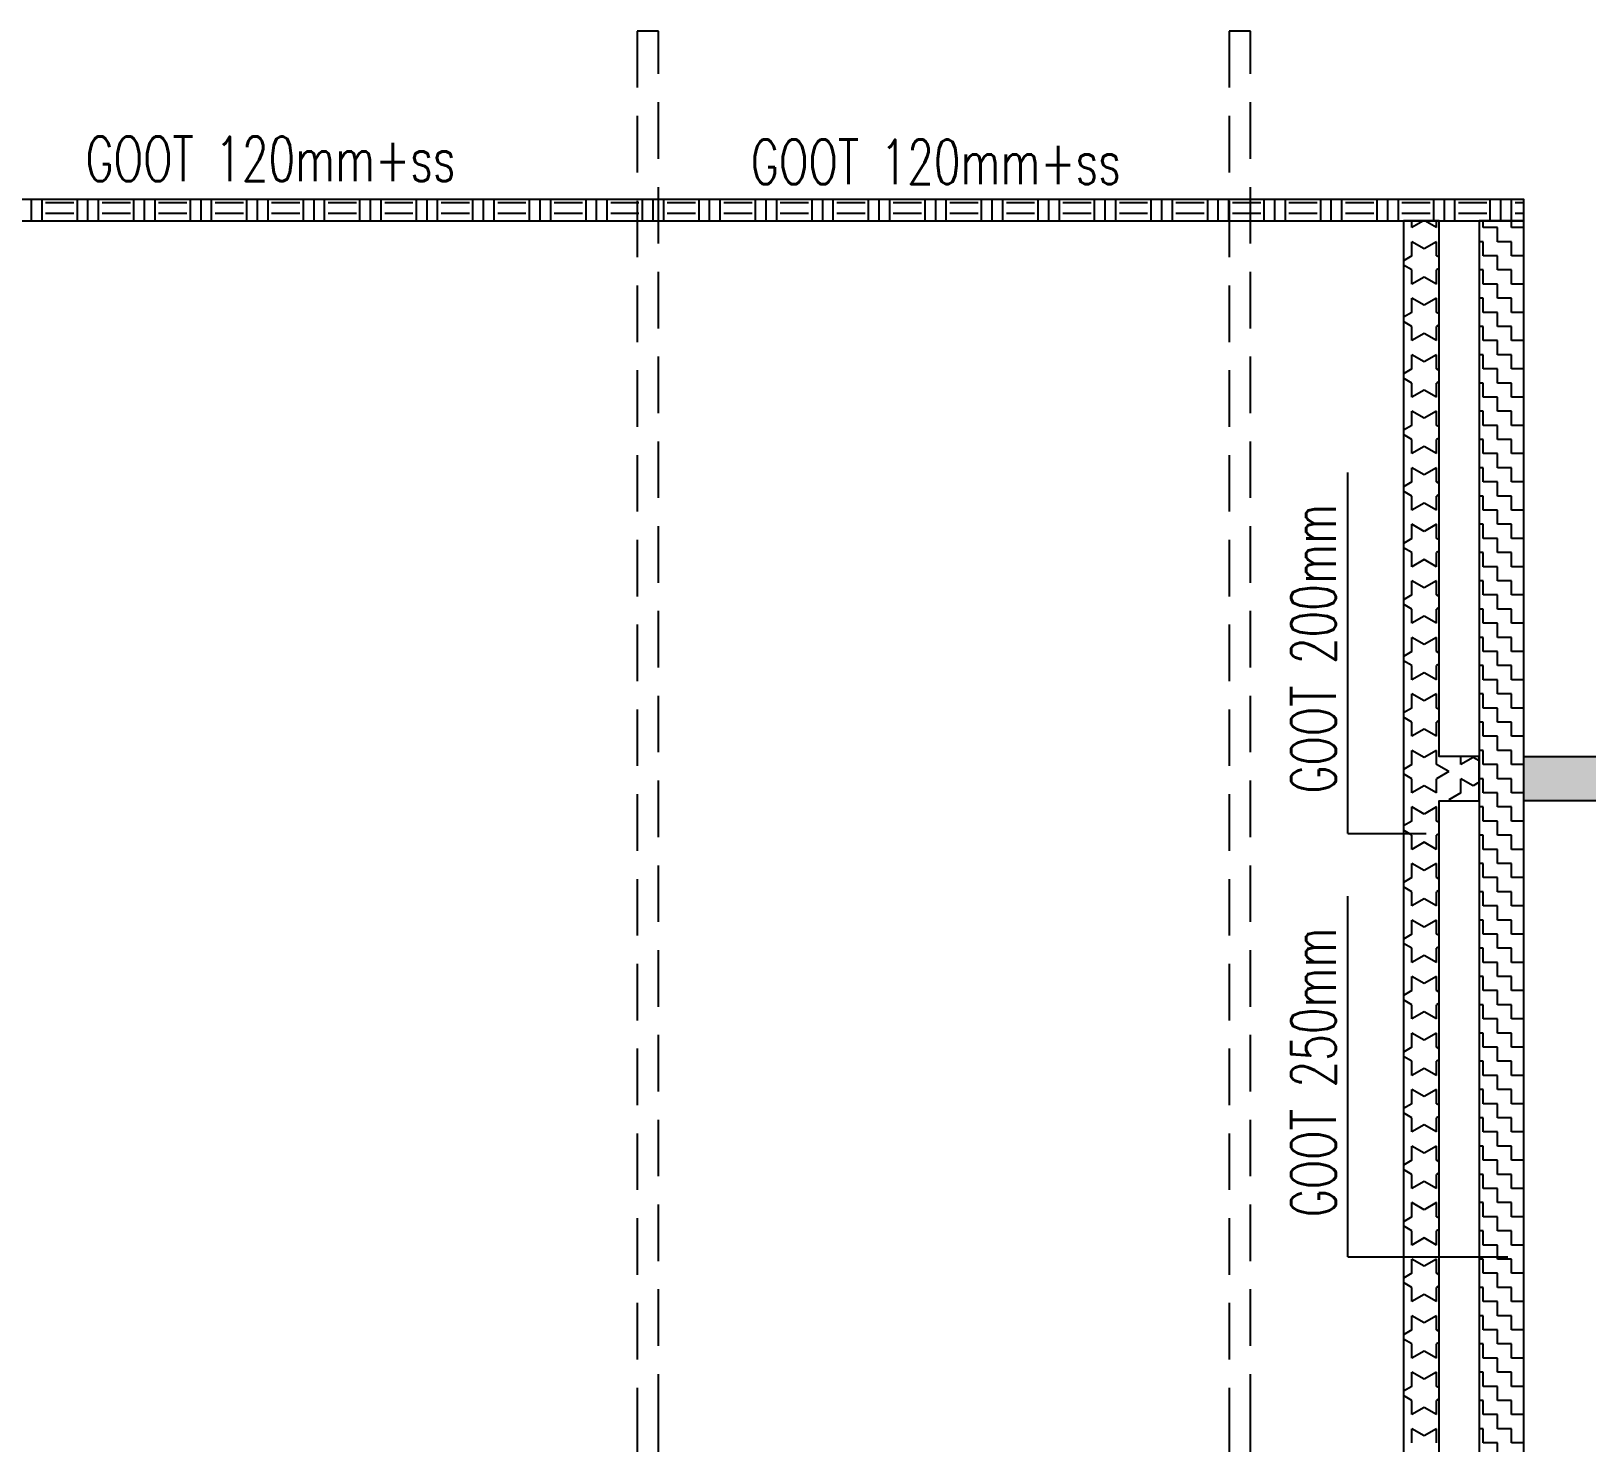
# Model space of a CAD drawing. Header units: millimetres. Extents: x -3262 to 112658, y 0 to 217318.
# Drawn here: x 52595 to 61335, y 67091 to 75021 of the extents above; entities that cross this region are included whole.
import ezdxf

# ---------------------------------------------------------------- set-up
doc = ezdxf.new("R2010")
doc.units = ezdxf.units.MM
doc.header["$LTSCALE"] = 100
doc.linetypes.add('HIDDEN2', pattern=[4.7625, 3.175, -1.5875])
doc.layers.add('EL6131--_ENERGIEBEDR (1996)', color=2, linetype='Continuous')
doc.styles.add('ROMANS', font='ROMANS', dxfattribs={"width": 0.7})

# ---------------------------------------------------------------- blocks, each defined once
blk = doc.blocks.new('*X82')
at = {"color": 0}
for p, q in [((49091.5, 24665.8), (49211.5, 24665.8)), ((49091.5, 24606.2), (49211.5, 24606.2)), ((49133.1, 24427.7), (49133.1, 24586.4)), ((49192.7, 24427.7), (49192.7, 24586.4)), ((49091.5, 24407.8), (49211.5, 24407.8)), ((49091.5, 24348.3), (49211.5, 24348.3)), ((49091.5, 24288.8), (49211.5, 24288.8)), ((49133.1, 24110.2), (49133.1, 24268.9)), ((49192.7, 24110.2), (49192.7, 24268.9)), ((49091.5, 24090.3), (49211.5, 24090.3)), ((49091.5, 24030.8), (49211.5, 24030.8)), ((49091.5, 23971.2), (49211.5, 23971.2)), ((49133.1, 23792.7), (49133.1, 23951.4)), ((49192.7, 23792.7), (49192.7, 23951.4)), ((49091.5, 23772.8), (49211.5, 23772.8)), ((49091.5, 23713.3), (49211.5, 23713.3)), ((49091.5, 23653.8), (49211.5, 23653.8)), ((49133.1, 23475.2), (49133.1, 23633.9)), ((49192.7, 23475.2), (49192.7, 23633.9)), ((49091.5, 23455.3), (49211.5, 23455.3)), ((49091.5, 23395.8), (49211.5, 23395.8)), ((49091.5, 23336.2), (49211.5, 23336.2)), ((49133.1, 23157.7), (49133.1, 23316.4)), ((49192.7, 23157.7), (49192.7, 23316.4)), ((49091.5, 23137.8), (49211.5, 23137.8)), ((49091.5, 23078.3), (49211.5, 23078.3)), ((49091.5, 23018.8), (49211.5, 23018.8)), ((49133.1, 22840.2), (49133.1, 22998.9)), ((49192.7, 22840.2), (49192.7, 22998.9)), ((49091.5, 22820.3), (49211.5, 22820.3)), ((49091.5, 22760.8), (49211.5, 22760.8)), ((49091.5, 22701.2), (49211.5, 22701.2)), ((49133.1, 22522.7), (49133.1, 22681.4)), ((49192.7, 22522.7), (49192.7, 22681.4)), ((49091.5, 22502.8), (49211.5, 22502.8)), ((49091.5, 22443.3), (49211.5, 22443.3)), ((49091.5, 22383.8), (49211.5, 22383.8)), ((49133.1, 22205.2), (49133.1, 22363.9)), ((49192.7, 22205.2), (49192.7, 22363.9)), ((49091.5, 22185.3), (49211.5, 22185.3)), ((49091.5, 22125.8), (49211.5, 22125.8)), ((49091.5, 22066.2), (49211.5, 22066.2)), ((49133.1, 21887.7), (49133.1, 22046.4)), ((49192.7, 21887.7), (49192.7, 22046.4)), ((49091.5, 21867.8), (49211.5, 21867.8)), ((49091.5, 21808.3), (49211.5, 21808.3)), ((49091.5, 21748.8), (49211.5, 21748.8)), ((49133.1, 21570.2), (49133.1, 21728.9)), ((49192.7, 21570.2), (49192.7, 21728.9)), ((49091.5, 21550.3), (49211.5, 21550.3)), ((49091.5, 21490.8), (49211.5, 21490.8)), ((49091.5, 21431.2), (49211.5, 21431.2)), ((49133.1, 21252.7), (49133.1, 21411.4)), ((49192.7, 21252.7), (49192.7, 21411.4)), ((49091.5, 21232.8), (49211.5, 21232.8)), ((49091.5, 21173.3), (49211.5, 21173.3)), ((49091.5, 21113.8), (49211.5, 21113.8)), ((49133.1, 20935.2), (49133.1, 21093.9)), ((49192.7, 20935.2), (49192.7, 21093.9)), ((49091.5, 20915.3), (49211.5, 20915.3)), ((49091.5, 20855.8), (49211.5, 20855.8)), ((49091.5, 20796.2), (49211.5, 20796.2)), ((49133.1, 20617.7), (49133.1, 20776.4)), ((49192.7, 20617.7), (49192.7, 20776.4)), ((49091.5, 20597.8), (49211.5, 20597.8)), ((49091.5, 20538.3), (49211.5, 20538.3)), ((49091.5, 20478.8), (49211.5, 20478.8)), ((49133.1, 20300.2), (49133.1, 20458.9)), ((49192.7, 20300.2), (49192.7, 20458.9)), ((49091.5, 20280.3), (49211.5, 20280.3)), ((49091.5, 20220.8), (49211.5, 20220.8)), ((49091.5, 20161.2), (49211.5, 20161.2)), ((49133.1, 19982.7), (49133.1, 20141.4)), ((49192.7, 19982.7), (49192.7, 20141.4)), ((49091.5, 19962.8), (49211.5, 19962.8)), ((49091.5, 19903.3), (49211.5, 19903.3)), ((49091.5, 19843.8), (49211.5, 19843.8)), ((49133.1, 19665.2), (49133.1, 19823.9)), ((49192.7, 19665.2), (49192.7, 19823.9)), ((49091.5, 19645.3), (49211.5, 19645.3)), ((49091.5, 19585.8), (49211.5, 19585.8)), ((49091.5, 19526.2), (49211.5, 19526.2)), ((49133.1, 19347.7), (49133.1, 19506.4)), ((49192.7, 19347.7), (49192.7, 19506.4)), ((49091.5, 19327.8), (49211.5, 19327.8)), ((49091.5, 19268.3), (49211.5, 19268.3)), ((49091.5, 19208.8), (49211.5, 19208.8)), ((49133.1, 19030.2), (49133.1, 19188.9)), ((49192.7, 19030.2), (49192.7, 19188.9)), ((49091.5, 19010.3), (49211.5, 19010.3)), ((49091.5, 18950.8), (49211.5, 18950.8)), ((49091.5, 18891.2), (49211.5, 18891.2)), ((49133.1, 18712.7), (49133.1, 18871.4)), ((49192.7, 18712.7), (49192.7, 18871.4)), ((49091.5, 18692.8), (49211.5, 18692.8)), ((49091.5, 18633.3), (49211.5, 18633.3)), ((49091.5, 18573.8), (49211.5, 18573.8)), ((49133.1, 18395.2), (49133.1, 18553.9)), ((49192.7, 18395.2), (49192.7, 18553.9)), ((49091.5, 18375.3), (49211.5, 18375.3)), ((49091.5, 18315.8), (49211.5, 18315.8)), ((49091.5, 18256.2), (49211.5, 18256.2)), ((49133.1, 18077.7), (49133.1, 18236.4)), ((49192.7, 18077.7), (49192.7, 18236.4)), ((49091.5, 18057.8), (49211.5, 18057.8)), ((49091.5, 17998.3), (49211.5, 17998.3)), ((49091.5, 17938.8), (49211.5, 17938.8)), ((49133.1, 17760.2), (49133.1, 17918.9)), ((49192.7, 17760.2), (49192.7, 17918.9)), ((49091.5, 17740.3), (49211.5, 17740.3)), ((49091.5, 17680.8), (49211.5, 17680.8)), ((49091.5, 17621.2), (49211.5, 17621.2)), ((49133.1, 17442.7), (49133.1, 17601.4)), ((49192.7, 17442.7), (49192.7, 17601.4)), ((49091.5, 17422.8), (49211.5, 17422.8)), ((49091.5, 17363.3), (49211.5, 17363.3)), ((49091.5, 17303.8), (49211.5, 17303.8)), ((49133.1, 17125.2), (49133.1, 17283.9)), ((49192.7, 17125.2), (49192.7, 17283.9)), ((49091.5, 17105.3), (49211.5, 17105.3)), ((49091.5, 17045.8), (49211.5, 17045.8)), ((49091.5, 16986.2), (49211.5, 16986.2)), ((49133.1, 16807.7), (49133.1, 16966.4)), ((49192.7, 16807.7), (49192.7, 16966.4)), ((49091.5, 16787.8), (49211.5, 16787.8)), ((49091.5, 16728.3), (49211.5, 16728.3)), ((49091.5, 16668.8), (49211.5, 16668.8)), ((49133.1, 16490.2), (49133.1, 16648.9)), ((49192.7, 16490.2), (49192.7, 16648.9)), ((49091.5, 16470.3), (49211.5, 16470.3)), ((49091.5, 16410.8), (49211.5, 16410.8)), ((49091.5, 16351.2), (49211.5, 16351.2)), ((49133.1, 16282.4), (49133.1, 16331.4)), ((49192.7, 16282.4), (49192.7, 16331.4))]:
    blk.add_line(p, q, dxfattribs=at)
blk = doc.blocks.new('*X91')
at = {"color": 0}
for p, q in [((42465.6, 16910.2), (42493.2, 16958)), ((42545, 16910.2), (42517.4, 16958)), ((42783.1, 16910.2), (42810.7, 16958)), ((42862.5, 16910.2), (42834.9, 16958)), ((43100.6, 16910.2), (43128.2, 16958)), ((43180, 16910.2), (43152.4, 16958)), ((43418.1, 16910.2), (43445.7, 16958)), ((43497.5, 16910.2), (43469.9, 16958)), ((43735.6, 16910.2), (43763.2, 16958)), ((43815, 16910.2), (43787.4, 16958)), ((44053.1, 16910.2), (44080.7, 16958)), ((44132.5, 16910.2), (44104.9, 16958)), ((44370.6, 16910.2), (44398.2, 16958)), ((44450, 16910.2), (44422.4, 16958)), ((44688.1, 16910.2), (44715.7, 16958)), ((44767.5, 16910.2), (44739.9, 16958)), ((45005.6, 16910.2), (45033.2, 16958)), ((45085, 16910.2), (45057.4, 16958)), ((45323.1, 16910.2), (45350.7, 16958)), ((45402.5, 16910.2), (45374.9, 16958)), ((45640.6, 16910.2), (45668.2, 16958)), ((45720, 16910.2), (45692.4, 16958)), ((45958.1, 16910.2), (45985.7, 16958)), ((46037.5, 16910.2), (46009.9, 16958)), ((46275.6, 16910.2), (46303.2, 16958)), ((46355, 16910.2), (46327.4, 16958)), ((46593.1, 16910.2), (46620.7, 16958)), ((46672.5, 16910.2), (46644.9, 16958)), ((46910.6, 16910.2), (46938.2, 16958)), ((46990, 16910.2), (46962.4, 16958)), ((47228.1, 16910.2), (47255.7, 16958)), ((47307.5, 16910.2), (47279.9, 16958)), ((47545.6, 16910.2), (47573.2, 16958)), ((47625, 16910.2), (47597.4, 16958)), ((47863.1, 16910.2), (47890.7, 16958)), ((47942.5, 16910.2), (47914.9, 16958)), ((48180.6, 16910.2), (48208.2, 16958)), ((48260, 16910.2), (48232.4, 16958)), ((48498.1, 16910.2), (48525.7, 16958)), ((48577.5, 16910.2), (48549.9, 16958)), ((48815.6, 16910.2), (48843.2, 16958)), ((48895, 16910.2), (48867.4, 16958)), ((42227.5, 16910.2), (42306.9, 16910.2)), ((42267.2, 16841.5), (42306.9, 16910.2)), ((42386.2, 16910.2), (42465.6, 16910.2)), ((42425.9, 16841.5), (42386.2, 16910.2)), ((42545, 16910.2), (42624.4, 16910.2)), ((42584.7, 16841.5), (42624.4, 16910.2)), ((42743.4, 16841.5), (42703.7, 16910.2)), ((42703.8, 16910.2), (42783.1, 16910.2)), ((42862.5, 16910.2), (42941.9, 16910.2)), ((42902.2, 16841.5), (42941.9, 16910.2)), ((43021.2, 16910.2), (43100.6, 16910.2)), ((43060.9, 16841.5), (43021.2, 16910.2)), ((43180, 16910.2), (43259.4, 16910.2)), ((43219.7, 16841.5), (43259.4, 16910.2)), ((43378.4, 16841.5), (43338.7, 16910.2)), ((43338.8, 16910.2), (43418.1, 16910.2)), ((43497.5, 16910.2), (43576.9, 16910.2)), ((43537.2, 16841.5), (43576.9, 16910.2)), ((43656.2, 16910.2), (43735.6, 16910.2)), ((43695.9, 16841.5), (43656.2, 16910.2)), ((43815, 16910.2), (43894.4, 16910.2)), ((43854.7, 16841.5), (43894.4, 16910.2)), ((44013.4, 16841.5), (43973.7, 16910.2)), ((43973.8, 16910.2), (44053.1, 16910.2)), ((44132.5, 16910.2), (44211.9, 16910.2)), ((44172.2, 16841.5), (44211.9, 16910.2)), ((44291.2, 16910.2), (44370.6, 16910.2)), ((44330.9, 16841.5), (44291.2, 16910.2)), ((44450, 16910.2), (44529.4, 16910.2)), ((44489.7, 16841.5), (44529.4, 16910.2)), ((44648.4, 16841.5), (44608.7, 16910.2)), ((44608.8, 16910.2), (44688.1, 16910.2)), ((44767.5, 16910.2), (44846.9, 16910.2)), ((44807.2, 16841.5), (44846.9, 16910.2)), ((44926.2, 16910.2), (45005.6, 16910.2)), ((44965.9, 16841.5), (44926.2, 16910.2)), ((45085, 16910.2), (45164.4, 16910.2)), ((45124.7, 16841.5), (45164.4, 16910.2)), ((45283.4, 16841.5), (45243.7, 16910.2)), ((45243.8, 16910.2), (45323.1, 16910.2)), ((45402.5, 16910.2), (45481.9, 16910.2)), ((45442.2, 16841.5), (45481.9, 16910.2)), ((45561.2, 16910.2), (45640.6, 16910.2)), ((45600.9, 16841.5), (45561.2, 16910.2)), ((45720, 16910.2), (45799.4, 16910.2)), ((45759.7, 16841.5), (45799.4, 16910.2)), ((45918.4, 16841.5), (45878.7, 16910.2)), ((45878.8, 16910.2), (45958.1, 16910.2)), ((46037.5, 16910.2), (46116.9, 16910.2)), ((46077.2, 16841.5), (46116.9, 16910.2)), ((46196.2, 16910.2), (46275.6, 16910.2)), ((46235.9, 16841.5), (46196.2, 16910.2)), ((46355, 16910.2), (46434.4, 16910.2)), ((46394.7, 16841.5), (46434.4, 16910.2)), ((46553.4, 16841.5), (46513.7, 16910.2)), ((46513.8, 16910.2), (46593.1, 16910.2)), ((46672.5, 16910.2), (46751.9, 16910.2)), ((46712.2, 16841.5), (46751.9, 16910.2)), ((46831.2, 16910.2), (46910.6, 16910.2)), ((46870.9, 16841.5), (46831.2, 16910.2)), ((46990, 16910.2), (47069.4, 16910.2)), ((47029.7, 16841.5), (47069.4, 16910.2)), ((47188.4, 16841.5), (47148.7, 16910.2)), ((47148.8, 16910.2), (47228.1, 16910.2)), ((47307.5, 16910.2), (47386.9, 16910.2)), ((47347.2, 16841.5), (47386.9, 16910.2)), ((47466.2, 16910.2), (47545.6, 16910.2)), ((47505.9, 16841.5), (47466.2, 16910.2)), ((47625, 16910.2), (47704.4, 16910.2)), ((47664.7, 16841.5), (47704.4, 16910.2)), ((47823.4, 16841.5), (47783.7, 16910.2)), ((47783.8, 16910.2), (47863.1, 16910.2)), ((47942.5, 16910.2), (48021.9, 16910.2)), ((47982.2, 16841.5), (48021.9, 16910.2)), ((48101.2, 16910.2), (48180.6, 16910.2)), ((48140.9, 16841.5), (48101.2, 16910.2)), ((48260, 16910.2), (48339.4, 16910.2)), ((48299.7, 16841.5), (48339.4, 16910.2)), ((48458.4, 16841.5), (48418.7, 16910.2)), ((48418.8, 16910.2), (48498.1, 16910.2)), ((48577.5, 16910.2), (48656.9, 16910.2)), ((48617.2, 16841.5), (48656.9, 16910.2)), ((48736.2, 16910.2), (48815.6, 16910.2)), ((48775.9, 16841.5), (48736.2, 16910.2)), ((48895, 16910.2), (48974.4, 16910.2)), ((48934.7, 16841.5), (48974.4, 16910.2)), ((49091.5, 16844.8), (49053.7, 16910.2)), ((49053.8, 16910.2), (49091.5, 16910.2)), ((42306.9, 16772.7), (42267.2, 16841.5)), ((42386.2, 16772.8), (42425.9, 16841.5)), ((42624.4, 16772.7), (42584.7, 16841.5)), ((42703.7, 16772.8), (42743.4, 16841.5)), ((42941.9, 16772.7), (42902.2, 16841.5)), ((43021.2, 16772.8), (43060.9, 16841.5)), ((43259.4, 16772.7), (43219.7, 16841.5)), ((43338.7, 16772.8), (43378.4, 16841.5)), ((43576.9, 16772.7), (43537.2, 16841.5)), ((43656.2, 16772.8), (43695.9, 16841.5)), ((43894.4, 16772.7), (43854.7, 16841.5)), ((43973.7, 16772.8), (44013.4, 16841.5)), ((44211.9, 16772.7), (44172.2, 16841.5)), ((44291.2, 16772.8), (44330.9, 16841.5)), ((44529.4, 16772.7), (44489.7, 16841.5)), ((44608.7, 16772.8), (44648.4, 16841.5)), ((44846.9, 16772.7), (44807.2, 16841.5)), ((44926.2, 16772.8), (44965.9, 16841.5)), ((45164.4, 16772.7), (45124.7, 16841.5)), ((45243.7, 16772.8), (45283.4, 16841.5)), ((45481.9, 16772.7), (45442.2, 16841.5)), ((45561.2, 16772.8), (45600.9, 16841.5)), ((45799.4, 16772.7), (45759.7, 16841.5)), ((45878.7, 16772.8), (45918.4, 16841.5)), ((46116.9, 16772.7), (46077.2, 16841.5)), ((46196.2, 16772.8), (46235.9, 16841.5)), ((46434.4, 16772.7), (46394.7, 16841.5)), ((46513.7, 16772.8), (46553.4, 16841.5)), ((46751.9, 16772.7), (46712.2, 16841.5)), ((46831.2, 16772.8), (46870.9, 16841.5)), ((47069.4, 16772.7), (47029.7, 16841.5)), ((47148.7, 16772.8), (47188.4, 16841.5)), ((47386.9, 16772.7), (47347.2, 16841.5)), ((47466.2, 16772.8), (47505.9, 16841.5)), ((47704.4, 16772.7), (47664.7, 16841.5)), ((47783.7, 16772.8), (47823.4, 16841.5)), ((48021.9, 16772.7), (47982.2, 16841.5)), ((48101.2, 16772.8), (48140.9, 16841.5)), ((48339.4, 16772.7), (48299.7, 16841.5)), ((48418.7, 16772.8), (48458.4, 16841.5)), ((48656.9, 16772.7), (48617.2, 16841.5)), ((48736.2, 16772.8), (48775.9, 16841.5)), ((48974.4, 16772.7), (48934.7, 16841.5)), ((49053.7, 16772.8), (49091.5, 16838.2)), ((42227.5, 16772.7), (42306.9, 16772.7)), ((42386.2, 16772.7), (42465.6, 16772.7)), ((42474.1, 16758), (42465.6, 16772.7)), ((42536.5, 16758), (42545, 16772.8)), ((42545, 16772.7), (42624.4, 16772.7)), ((42703.8, 16772.7), (42783.1, 16772.7)), ((42791.6, 16758), (42783.1, 16772.7)), ((42854, 16758), (42862.5, 16772.8)), ((42862.5, 16772.7), (42941.9, 16772.7)), ((43021.2, 16772.7), (43100.6, 16772.7)), ((43109.1, 16758), (43100.6, 16772.7)), ((43171.5, 16758), (43180, 16772.8)), ((43180, 16772.7), (43259.4, 16772.7)), ((43338.8, 16772.7), (43418.1, 16772.7)), ((43426.6, 16758), (43418.1, 16772.7)), ((43489, 16758), (43497.5, 16772.8)), ((43497.5, 16772.7), (43576.9, 16772.7)), ((43656.2, 16772.7), (43735.6, 16772.7)), ((43744.1, 16758), (43735.6, 16772.7)), ((43806.5, 16758), (43815, 16772.8)), ((43815, 16772.7), (43894.4, 16772.7)), ((43973.8, 16772.7), (44053.1, 16772.7)), ((44061.6, 16758), (44053.1, 16772.7)), ((44124, 16758), (44132.5, 16772.8)), ((44132.5, 16772.7), (44211.9, 16772.7)), ((44291.2, 16772.7), (44370.6, 16772.7)), ((44379.1, 16758), (44370.6, 16772.7)), ((44441.5, 16758), (44450, 16772.8)), ((44450, 16772.7), (44529.4, 16772.7)), ((44608.8, 16772.7), (44688.1, 16772.7)), ((44696.6, 16758), (44688.1, 16772.7)), ((44759, 16758), (44767.5, 16772.8)), ((44767.5, 16772.7), (44846.9, 16772.7)), ((44926.2, 16772.7), (45005.6, 16772.7)), ((45014.1, 16758), (45005.6, 16772.7)), ((45076.5, 16758), (45085, 16772.8)), ((45085, 16772.7), (45164.4, 16772.7)), ((45243.8, 16772.7), (45323.1, 16772.7)), ((45331.6, 16758), (45323.1, 16772.7)), ((45394, 16758), (45402.5, 16772.8)), ((45402.5, 16772.7), (45481.9, 16772.7)), ((45561.2, 16772.7), (45640.6, 16772.7)), ((45649.1, 16758), (45640.6, 16772.7)), ((45711.5, 16758), (45720, 16772.8)), ((45720, 16772.7), (45799.4, 16772.7)), ((45833.4, 16694.2), (45839.1, 16704)), ((45878.7, 16635.3), (45839.1, 16704)), ((45878.8, 16772.7), (45958.1, 16772.7)), ((45997.8, 16704), (45958.1, 16772.7)), ((45997.8, 16704), (46037.5, 16772.8)), ((46037.5, 16772.7), (46116.9, 16772.7)), ((46196.2, 16772.7), (46275.6, 16772.7)), ((46284.1, 16758), (46275.6, 16772.7)), ((46346.5, 16758), (46355, 16772.8)), ((46355, 16772.7), (46434.4, 16772.7)), ((46513.8, 16772.7), (46593.1, 16772.7)), ((46601.6, 16758), (46593.1, 16772.7)), ((46664, 16758), (46672.5, 16772.8)), ((46672.5, 16772.7), (46751.9, 16772.7)), ((46831.2, 16772.7), (46910.6, 16772.7)), ((46919.1, 16758), (46910.6, 16772.7)), ((46981.5, 16758), (46990, 16772.8)), ((46990, 16772.7), (47069.4, 16772.7)), ((47148.8, 16772.7), (47228.1, 16772.7)), ((47236.6, 16758), (47228.1, 16772.7)), ((47299, 16758), (47307.5, 16772.8)), ((47307.5, 16772.7), (47386.9, 16772.7)), ((47466.2, 16772.7), (47545.6, 16772.7)), ((47554.1, 16758), (47545.6, 16772.7)), ((47616.5, 16758), (47625, 16772.8)), ((47625, 16772.7), (47704.4, 16772.7)), ((47783.8, 16772.7), (47863.1, 16772.7)), ((47871.6, 16758), (47863.1, 16772.7)), ((47934, 16758), (47942.5, 16772.8)), ((47942.5, 16772.7), (48021.9, 16772.7)), ((48101.2, 16772.7), (48180.6, 16772.7)), ((48189.1, 16758), (48180.6, 16772.7)), ((48251.5, 16758), (48260, 16772.8)), ((48260, 16772.7), (48339.4, 16772.7)), ((48418.8, 16772.7), (48498.1, 16772.7)), ((48506.6, 16758), (48498.1, 16772.7)), ((48569, 16758), (48577.5, 16772.8)), ((48577.5, 16772.7), (48656.9, 16772.7)), ((48736.2, 16772.7), (48815.6, 16772.7)), ((48824.1, 16758), (48815.6, 16772.7)), ((48886.5, 16758), (48895, 16772.8)), ((48895, 16772.7), (48974.4, 16772.7)), ((49053.8, 16772.7), (49091.5, 16772.7)), ((45878.8, 16635.3), (45958.1, 16635.3)), ((45918.4, 16566.5), (45958.1, 16635.3)), ((46037.5, 16635.3), (46083.4, 16635.3)), ((46077.2, 16566.5), (46037.5, 16635.3)), ((45938.1, 16532.4), (45918.4, 16566.5)), ((46057.5, 16532.4), (46077.2, 16566.5))]:
    blk.add_line(p, q, dxfattribs=at)
blk = doc.blocks.new('*X94')
at = {"color": 0}
for p, q in [((42306.9, 16510), (42306.9, 16532.4)), ((42465.6, 16510), (42465.6, 16532.4)), ((42624.4, 16510), (42624.4, 16532.4)), ((42783.1, 16510), (42783.1, 16532.4)), ((42941.9, 16510), (42941.9, 16532.4)), ((43100.6, 16510), (43100.6, 16532.4)), ((43259.4, 16510), (43259.4, 16532.4)), ((43418.1, 16510), (43418.1, 16532.4)), ((43576.9, 16510), (43576.9, 16532.4)), ((43735.6, 16510), (43735.6, 16532.4)), ((43894.4, 16510), (43894.4, 16532.4)), ((44053.1, 16510), (44053.1, 16532.4)), ((44211.9, 16510), (44211.9, 16532.4)), ((44370.6, 16510), (44370.6, 16532.4)), ((44529.4, 16510), (44529.4, 16532.4)), ((44688.1, 16510), (44688.1, 16532.4)), ((44846.9, 16510), (44846.9, 16532.4)), ((45005.6, 16510), (45005.6, 16532.4)), ((45164.4, 16510), (45164.4, 16532.4)), ((45323.1, 16510), (45323.1, 16532.4)), ((45481.9, 16510), (45481.9, 16532.4)), ((45640.6, 16510), (45640.6, 16532.4)), ((45799.4, 16510), (45799.4, 16532.4)), ((45958.1, 16510), (45958.1, 16532.4)), ((46116.9, 16510), (46116.9, 16532.4)), ((46275.6, 16510), (46275.6, 16532.4)), ((46434.4, 16510), (46434.4, 16532.4)), ((46593.1, 16510), (46593.1, 16532.4)), ((46751.9, 16510), (46751.9, 16532.4)), ((46910.6, 16510), (46910.6, 16532.4)), ((47069.4, 16510), (47069.4, 16532.4)), ((47228.1, 16510), (47228.1, 16532.4)), ((47386.9, 16510), (47386.9, 16532.4)), ((47545.6, 16510), (47545.6, 16532.4)), ((47704.4, 16510), (47704.4, 16532.4)), ((47863.1, 16510), (47863.1, 16532.4)), ((48021.9, 16510), (48021.9, 16532.4)), ((48180.6, 16510), (48180.6, 16532.4)), ((48339.4, 16510), (48339.4, 16532.4)), ((48498.1, 16510), (48498.1, 16532.4)), ((48656.9, 16510), (48656.9, 16532.4)), ((48815.6, 16510), (48815.6, 16532.4)), ((48974.4, 16510), (48974.4, 16532.4)), ((42227.5, 16510), (42306.9, 16510)), ((42227.5, 16430.6), (42227.5, 16510)), ((42386.2, 16510), (42465.6, 16510)), ((42386.2, 16430.6), (42386.2, 16510)), ((42545, 16510), (42624.4, 16510)), ((42545, 16430.6), (42545, 16510)), ((42703.8, 16510), (42783.1, 16510)), ((42703.8, 16430.6), (42703.8, 16510)), ((42862.5, 16510), (42941.9, 16510)), ((42862.5, 16430.6), (42862.5, 16510)), ((43021.2, 16510), (43100.6, 16510)), ((43021.2, 16430.6), (43021.2, 16510)), ((43180, 16510), (43259.4, 16510)), ((43180, 16430.6), (43180, 16510)), ((43338.8, 16510), (43418.1, 16510)), ((43338.8, 16430.6), (43338.8, 16510)), ((43497.5, 16510), (43576.9, 16510)), ((43497.5, 16430.6), (43497.5, 16510)), ((43656.2, 16510), (43735.6, 16510)), ((43656.2, 16430.6), (43656.2, 16510)), ((43815, 16510), (43894.4, 16510)), ((43815, 16430.6), (43815, 16510)), ((43973.8, 16510), (44053.1, 16510)), ((43973.8, 16430.6), (43973.8, 16510)), ((44132.5, 16510), (44211.9, 16510)), ((44132.5, 16430.6), (44132.5, 16510)), ((44291.2, 16510), (44370.6, 16510)), ((44291.2, 16430.6), (44291.2, 16510)), ((44450, 16510), (44529.4, 16510)), ((44450, 16430.6), (44450, 16510)), ((44608.8, 16510), (44688.1, 16510)), ((44608.8, 16430.6), (44608.8, 16510)), ((44767.5, 16510), (44846.9, 16510)), ((44767.5, 16430.6), (44767.5, 16510)), ((44926.2, 16510), (45005.6, 16510)), ((44926.2, 16430.6), (44926.2, 16510)), ((45085, 16510), (45164.4, 16510)), ((45085, 16430.6), (45085, 16510)), ((45243.8, 16510), (45323.1, 16510)), ((45243.8, 16430.6), (45243.8, 16510)), ((45402.5, 16510), (45481.9, 16510)), ((45402.5, 16430.6), (45402.5, 16510)), ((45561.2, 16510), (45640.6, 16510)), ((45561.2, 16430.6), (45561.2, 16510)), ((45720, 16510), (45799.4, 16510)), ((45720, 16430.6), (45720, 16510)), ((45878.8, 16510), (45958.1, 16510)), ((45878.8, 16430.6), (45878.8, 16510)), ((46037.5, 16510), (46116.9, 16510)), ((46037.5, 16430.6), (46037.5, 16510)), ((46196.2, 16510), (46275.6, 16510)), ((46196.2, 16430.6), (46196.2, 16510)), ((46355, 16510), (46434.4, 16510)), ((46355, 16430.6), (46355, 16510)), ((46513.8, 16510), (46593.1, 16510)), ((46513.8, 16430.6), (46513.8, 16510)), ((46672.5, 16510), (46751.9, 16510)), ((46672.5, 16430.6), (46672.5, 16510)), ((46831.2, 16510), (46910.6, 16510)), ((46831.2, 16430.6), (46831.2, 16510)), ((46990, 16510), (47069.4, 16510)), ((46990, 16430.6), (46990, 16510)), ((47148.8, 16510), (47228.1, 16510)), ((47148.8, 16430.6), (47148.8, 16510)), ((47307.5, 16510), (47386.9, 16510)), ((47307.5, 16430.6), (47307.5, 16510)), ((47466.2, 16510), (47545.6, 16510)), ((47466.2, 16430.6), (47466.2, 16510)), ((47625, 16510), (47704.4, 16510)), ((47625, 16430.6), (47625, 16510)), ((47783.8, 16510), (47863.1, 16510)), ((47783.8, 16430.6), (47783.8, 16510)), ((47942.5, 16510), (48021.9, 16510)), ((47942.5, 16430.6), (47942.5, 16510)), ((48101.2, 16510), (48180.6, 16510)), ((48101.2, 16430.6), (48101.2, 16510)), ((48260, 16510), (48339.4, 16510)), ((48260, 16430.6), (48260, 16510)), ((48418.8, 16510), (48498.1, 16510)), ((48418.8, 16430.6), (48418.8, 16510)), ((48577.5, 16510), (48656.9, 16510)), ((48577.5, 16430.6), (48577.5, 16510)), ((48736.2, 16510), (48815.6, 16510)), ((48736.2, 16430.6), (48736.2, 16510)), ((48895, 16510), (48974.4, 16510)), ((48895, 16430.6), (48895, 16510)), ((49053.8, 16510), (49091.5, 16510)), ((49053.8, 16430.6), (49053.8, 16510)), ((42148.1, 16430.6), (42227.5, 16430.6)), ((42227.5, 16351.2), (42306.9, 16351.2)), ((42227.5, 16282.4), (42227.5, 16351.2)), ((42306.9, 16430.6), (42386.2, 16430.6)), ((42306.9, 16351.2), (42306.9, 16430.6)), ((42386.2, 16351.2), (42465.6, 16351.2)), ((42386.2, 16282.4), (42386.2, 16351.2)), ((42465.6, 16430.6), (42545, 16430.6)), ((42465.6, 16351.2), (42465.6, 16430.6)), ((42545, 16351.2), (42624.4, 16351.2)), ((42545, 16282.4), (42545, 16351.2)), ((42624.4, 16430.6), (42703.8, 16430.6)), ((42624.4, 16351.2), (42624.4, 16430.6)), ((42703.8, 16351.2), (42783.1, 16351.2)), ((42703.8, 16282.4), (42703.8, 16351.2)), ((42783.1, 16430.6), (42862.5, 16430.6)), ((42783.1, 16351.2), (42783.1, 16430.6)), ((42862.5, 16351.2), (42941.9, 16351.2)), ((42862.5, 16282.4), (42862.5, 16351.2)), ((42941.9, 16430.6), (43021.2, 16430.6)), ((42941.9, 16351.2), (42941.9, 16430.6)), ((43021.2, 16351.2), (43100.6, 16351.2)), ((43021.2, 16282.4), (43021.2, 16351.2)), ((43100.6, 16430.6), (43180, 16430.6)), ((43100.6, 16351.2), (43100.6, 16430.6)), ((43180, 16351.2), (43259.4, 16351.2)), ((43180, 16282.4), (43180, 16351.2)), ((43259.4, 16430.6), (43338.8, 16430.6)), ((43259.4, 16351.2), (43259.4, 16430.6)), ((43338.8, 16351.2), (43418.1, 16351.2)), ((43338.8, 16282.4), (43338.8, 16351.2)), ((43418.1, 16430.6), (43497.5, 16430.6)), ((43418.1, 16351.2), (43418.1, 16430.6)), ((43497.5, 16351.2), (43576.9, 16351.2)), ((43497.5, 16282.4), (43497.5, 16351.2)), ((43576.9, 16430.6), (43656.2, 16430.6)), ((43576.9, 16351.2), (43576.9, 16430.6)), ((43656.2, 16351.2), (43735.6, 16351.2)), ((43656.2, 16282.4), (43656.2, 16351.2)), ((43735.6, 16430.6), (43815, 16430.6)), ((43735.6, 16351.2), (43735.6, 16430.6)), ((43815, 16351.2), (43894.4, 16351.2)), ((43815, 16282.4), (43815, 16351.2)), ((43894.4, 16430.6), (43973.8, 16430.6)), ((43894.4, 16351.2), (43894.4, 16430.6)), ((43973.8, 16351.2), (44053.1, 16351.2)), ((43973.8, 16282.4), (43973.8, 16351.2)), ((44053.1, 16430.6), (44132.5, 16430.6)), ((44053.1, 16351.2), (44053.1, 16430.6)), ((44132.5, 16351.2), (44211.9, 16351.2)), ((44132.5, 16282.4), (44132.5, 16351.2)), ((44211.9, 16430.6), (44291.2, 16430.6)), ((44211.9, 16351.2), (44211.9, 16430.6)), ((44291.2, 16351.2), (44370.6, 16351.2)), ((44291.2, 16282.4), (44291.2, 16351.2)), ((44370.6, 16430.6), (44450, 16430.6)), ((44370.6, 16351.2), (44370.6, 16430.6)), ((44450, 16351.2), (44529.4, 16351.2)), ((44450, 16282.4), (44450, 16351.2)), ((44529.4, 16430.6), (44608.8, 16430.6)), ((44529.4, 16351.2), (44529.4, 16430.6)), ((44608.8, 16351.2), (44688.1, 16351.2)), ((44608.8, 16282.4), (44608.8, 16351.2)), ((44688.1, 16430.6), (44767.5, 16430.6)), ((44688.1, 16351.2), (44688.1, 16430.6)), ((44767.5, 16351.2), (44846.9, 16351.2)), ((44767.5, 16282.4), (44767.5, 16351.2)), ((44846.9, 16430.6), (44926.2, 16430.6)), ((44846.9, 16351.2), (44846.9, 16430.6)), ((44926.2, 16351.2), (45005.6, 16351.2)), ((44926.2, 16282.4), (44926.2, 16351.2)), ((45005.6, 16430.6), (45085, 16430.6)), ((45005.6, 16351.2), (45005.6, 16430.6)), ((45085, 16351.2), (45164.4, 16351.2)), ((45085, 16282.4), (45085, 16351.2)), ((45164.4, 16430.6), (45243.8, 16430.6)), ((45164.4, 16351.2), (45164.4, 16430.6)), ((45243.8, 16351.2), (45323.1, 16351.2)), ((45243.8, 16282.4), (45243.8, 16351.2)), ((45323.1, 16430.6), (45402.5, 16430.6)), ((45323.1, 16351.2), (45323.1, 16430.6)), ((45402.5, 16351.2), (45481.9, 16351.2)), ((45402.5, 16282.4), (45402.5, 16351.2)), ((45481.9, 16430.6), (45561.2, 16430.6)), ((45481.9, 16351.2), (45481.9, 16430.6)), ((45561.2, 16351.2), (45640.6, 16351.2)), ((45561.2, 16282.4), (45561.2, 16351.2)), ((45640.6, 16430.6), (45720, 16430.6)), ((45640.6, 16351.2), (45640.6, 16430.6)), ((45720, 16351.2), (45799.4, 16351.2)), ((45720, 16282.4), (45720, 16351.2)), ((45799.4, 16430.6), (45878.8, 16430.6)), ((45799.4, 16351.2), (45799.4, 16430.6)), ((45878.8, 16351.2), (45958.1, 16351.2)), ((45878.8, 16282.4), (45878.8, 16351.2)), ((45958.1, 16430.6), (46037.5, 16430.6)), ((45958.1, 16351.2), (45958.1, 16430.6)), ((46037.5, 16351.2), (46116.9, 16351.2)), ((46037.5, 16282.4), (46037.5, 16351.2)), ((46116.9, 16430.6), (46196.2, 16430.6)), ((46116.9, 16351.2), (46116.9, 16430.6)), ((46196.2, 16351.2), (46275.6, 16351.2)), ((46196.2, 16282.4), (46196.2, 16351.2)), ((46275.6, 16430.6), (46355, 16430.6)), ((46275.6, 16351.2), (46275.6, 16430.6)), ((46355, 16351.2), (46434.4, 16351.2)), ((46355, 16282.4), (46355, 16351.2)), ((46434.4, 16430.6), (46513.8, 16430.6)), ((46434.4, 16351.2), (46434.4, 16430.6)), ((46513.8, 16351.2), (46593.1, 16351.2)), ((46513.8, 16282.4), (46513.8, 16351.2)), ((46593.1, 16430.6), (46672.5, 16430.6)), ((46593.1, 16351.2), (46593.1, 16430.6)), ((46672.5, 16351.2), (46751.9, 16351.2)), ((46672.5, 16282.4), (46672.5, 16351.2)), ((46751.9, 16430.6), (46831.2, 16430.6)), ((46751.9, 16351.2), (46751.9, 16430.6)), ((46831.2, 16351.2), (46910.6, 16351.2)), ((46831.2, 16282.4), (46831.2, 16351.2)), ((46910.6, 16430.6), (46990, 16430.6)), ((46910.6, 16351.2), (46910.6, 16430.6)), ((46990, 16351.2), (47069.4, 16351.2)), ((46990, 16282.4), (46990, 16351.2)), ((47069.4, 16430.6), (47148.8, 16430.6)), ((47069.4, 16351.2), (47069.4, 16430.6)), ((47148.8, 16351.2), (47228.1, 16351.2)), ((47148.8, 16282.4), (47148.8, 16351.2)), ((47228.1, 16430.6), (47307.5, 16430.6)), ((47228.1, 16351.2), (47228.1, 16430.6)), ((47307.5, 16351.2), (47386.9, 16351.2)), ((47307.5, 16282.4), (47307.5, 16351.2)), ((47386.9, 16430.6), (47466.2, 16430.6)), ((47386.9, 16351.2), (47386.9, 16430.6)), ((47466.2, 16351.2), (47545.6, 16351.2)), ((47466.2, 16282.4), (47466.2, 16351.2)), ((47545.6, 16430.6), (47625, 16430.6)), ((47545.6, 16351.2), (47545.6, 16430.6)), ((47625, 16351.2), (47704.4, 16351.2)), ((47625, 16282.4), (47625, 16351.2)), ((47704.4, 16430.6), (47783.8, 16430.6)), ((47704.4, 16351.2), (47704.4, 16430.6)), ((47783.8, 16351.2), (47863.1, 16351.2)), ((47783.8, 16282.4), (47783.8, 16351.2)), ((47863.1, 16430.6), (47942.5, 16430.6)), ((47863.1, 16351.2), (47863.1, 16430.6)), ((47942.5, 16351.2), (48021.9, 16351.2)), ((47942.5, 16282.4), (47942.5, 16351.2)), ((48021.9, 16430.6), (48101.2, 16430.6)), ((48021.9, 16351.2), (48021.9, 16430.6)), ((48101.2, 16351.2), (48180.6, 16351.2)), ((48101.2, 16282.4), (48101.2, 16351.2)), ((48180.6, 16430.6), (48260, 16430.6)), ((48180.6, 16351.2), (48180.6, 16430.6)), ((48260, 16351.2), (48339.4, 16351.2)), ((48260, 16282.4), (48260, 16351.2)), ((48339.4, 16430.6), (48418.8, 16430.6)), ((48339.4, 16351.2), (48339.4, 16430.6)), ((48418.8, 16351.2), (48498.1, 16351.2)), ((48418.8, 16282.4), (48418.8, 16351.2)), ((48498.1, 16430.6), (48577.5, 16430.6)), ((48498.1, 16351.2), (48498.1, 16430.6)), ((48577.5, 16351.2), (48656.9, 16351.2)), ((48577.5, 16282.4), (48577.5, 16351.2)), ((48656.9, 16430.6), (48736.2, 16430.6)), ((48656.9, 16351.2), (48656.9, 16430.6)), ((48736.2, 16351.2), (48815.6, 16351.2)), ((48736.2, 16282.4), (48736.2, 16351.2)), ((48815.6, 16430.6), (48895, 16430.6)), ((48815.6, 16351.2), (48815.6, 16430.6)), ((48895, 16351.2), (48974.4, 16351.2)), ((48895, 16282.4), (48895, 16351.2)), ((48974.4, 16430.6), (49053.8, 16430.6)), ((48974.4, 16351.2), (48974.4, 16430.6)), ((49053.8, 16351.2), (49091.5, 16351.2)), ((49053.8, 16282.4), (49053.8, 16351.2))]:
    blk.add_line(p, q, dxfattribs=at)

msp = doc.modelspace()

# ---------------------------------------------------------------- hatches: boundary and pattern name
at = {"layer": 'EL6131--_ENERGIEBEDR (1996)', "linetype": 'Continuous'}
h = msp.add_hatch(dxfattribs=at)
h.set_pattern_fill('EARTH', color=1, scale=25)
h.paths.add_polyline_path([(60980.1, 70947.4), (62073.7, 70947.4), (62073.7, 68631.1), (67557, 68631.1), (67557, 72179), (99881.1, 72179), (99881.1, 71929), (67807, 71929), (67807, 68381.1), (61823.7, 68381.3), (61823.7, 70697.4), (60980.1, 70697.4)])

# ---------------------------------------------------------------- linework, layer by layer
at = {"layer": 'EL6131--_ENERGIEBEDR (1996)', "color": 1, "linetype": 'Continuous'}
for p, q in [((59991.7, 70514.7), (59991.7, 72541.6)), ((59991.7, 70514.7), (60432.9, 70514.7)), ((59991.7, 68135.9), (59991.7, 70162.9)), ((59991.7, 68135.9), (60890.5, 68135.9))]:
    msp.add_line(p, q, dxfattribs=at)
at = {"layer": 'EL6131--_ENERGIEBEDR (1996)', "color": 2, "linetype": 'HIDDEN2'}
for points in [[(56120.2, 66399.7), (56120.2, 67160.2), (56120.2, 75020.9), (56000.2, 75020.9), (56000.2, 67160.2), (56000.2, 66399.7), (56000.2, 63060.9), (56120.2, 63060.9)], [(59445.2, 66399.7), (59445.2, 67160.2), (59445.2, 75020.9), (59325.2, 75020.9), (59325.2, 67160.2), (59325.2, 66399.7), (59325.2, 63060.9), (59445.2, 63060.9)]]:
    msp.add_lwpolyline(points, close=True, dxfattribs=at)
at = {"layer": 'EL6131--_ENERGIEBEDR (1996)', "color": 2, "linetype": 'Continuous'}
msp.add_lwpolyline([(46872.7, 74075.5), (46872.7, 73955.5), (60980.1, 73955.5), (60980.1, 74075.5), (52351.3, 74075.5), (52351.3, 74268.9), (52281.3, 74268.9), (52281.3, 74075.5)], close=True, dxfattribs=at)
at = {"layer": 'EL6131--_ENERGIEBEDR (1996)'}
for points in [[(60504.5, 58093.6), (60504.5, 70697.4), (60730.1, 70697.4), (60730.1, 70947.4), (60504.5, 70947.4), (60504.5, 73955.5), (60304.5, 73955.5), (60304.5, 55002.1)], [(60980.1, 57693.6), (60980.1, 73955.5), (60730.1, 73955.5), (60730.1, 63060.9), (60504.5, 63060.9), (60504.5, 62940.9), (60730.1, 62940.9), (60730.1, 59950.6), (60504.5, 59950.6), (60504.5, 59830.6), (60730.1, 59830.6), (60730.1, 54447.6)]]:
    msp.add_lwpolyline(points, dxfattribs=at)
msp.add_lwpolyline([(60980.1, 70947.4), (62073.7, 70947.4), (62073.7, 68631.1), (67557, 68631.1), (67557, 72179), (99881.1, 72179), (99881.1, 71929), (67807, 71929), (67807, 68381.1), (61823.7, 68381.3), (61823.7, 70697.4), (60980.1, 70697.4)], close=True, dxfattribs=at)

# ---------------------------------------------------------------- block references
at = {"layer": 'EL6131--_ENERGIEBEDR (1996)', "color": 1, "linetype": 'Continuous', "rotation": 90}
for name in ['*X82', '*X94', '*X91']:
    msp.add_blockref(name, (77262.5, 24863.9), dxfattribs=at)

# ---------------------------------------------------------------- texts
at = {"layer": 'EL6131--_ENERGIEBEDR (1996)', "color": 1, "linetype": 'Continuous', "style": 'ROMANS', "width": 0.7}
for p in [(52901, 74178.4), (56638.8, 74161.7)]:
    msp.add_text('GOOT 120mm+ss', height=250, dxfattribs=at).set_placement(p)
for s, p in [('GOOT 200mm', (59923.8, 70738)), ('GOOT 250mm', (59923.8, 68359.3))]:
    msp.add_text(s, height=250, rotation=90, dxfattribs=at).set_placement(p)

doc.saveas('drawing.dxf')
